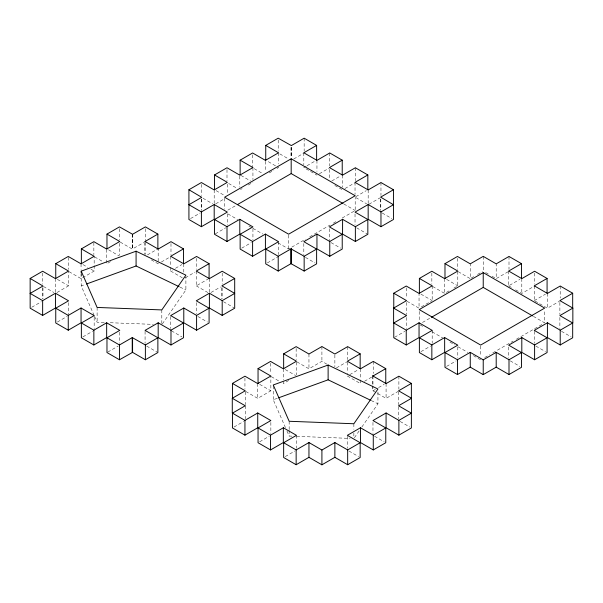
<?xml version="1.0" encoding="UTF-8"?>
<svg xmlns="http://www.w3.org/2000/svg" width="603" height="603" viewBox="0 0 603 603"><rect width="100%" height="100%" fill="white"/><g stroke="black" fill="none" stroke-linecap="round" stroke-linejoin="round"><path stroke-width="0.45" stroke-dasharray="3.02 2.26" d="M162.35 323.932L185.897 289.945L185.897 277.011M354.398 437.763L359.75 430.045M361.89 426.954L377.938 403.776L377.938 390.842M56.991 292.523L68.561 285.837L68.561 271.056M82.596 277.734L94.166 271.056L94.166 256.275M110.515 261.619L106.663 263.843L106.663 249.062M120.268 242.127L132.268 249.062L143.778 242.594M31.748 307.266L41.351 301.726M215.738 203.822L224.241 198.915M240.574 189.485L242.12 188.596M248.3 185.023L252.936 182.347M269.27 172.918L273.905 170.242M276.996 168.456L278.541 167.566L266.541 160.632M190.525 218.572L200.128 213.032M293.751 158.981L303.347 153.433M147.471 254.888L157.873 248.881M227.851 210.138L235.969 205.45M306.218 166.179L303.814 167.566L316.952 175.149M307.017 165.719L315.022 161.099M57.36 322.055L66.956 316.507M161.385 261.996L169.383 257.375M215.331 233.821L225.733 227.813M319.356 173.762L328.959 168.214M170.679 267.363L170.679 271.056L172.277 270.136M175.481 268.282L181.88 264.589M331.823 180.96L340.627 175.88M82.965 336.836L92.568 331.296M185.385 277.704L194.988 272.157M241.735 248.142L251.338 242.602M344.961 188.543L354.564 183.003M196.284 271.056L196.284 285.837L209.09 278.45M355.83 196.668L366.232 190.661M107.771 352.084L118.173 346.077M210.997 292.485L220.6 286.945M278.089 242.888L288.618 248.971L305.668 239.127M309.731 236.783L330.029 225.062M333.278 223.185L336.519 221.316M342.202 218.03L355.197 210.53L355.197 197.596M267.34 262.923L277.742 256.923M368.968 204.251L380.169 197.784M245.738 391.445L257.737 398.372L270.853 390.804L270.853 376.023M288.747 380.47L283.342 383.591L283.342 380.817M296.947 361.875L308.955 368.81L321.912 361.325L326.766 364.129M421.361 306.859L431.409 301.063M432.653 286.485L444.652 293.42L450.833 289.847M453.923 288.061L457.79 285.83L457.79 271.049M471.071 278.164L474.312 276.295M477.553 274.418L482.415 271.614M234.039 427.014L243.642 421.474M336.466 367.883L346.868 361.875M394.573 337.303L404.975 331.303M508.201 271.704L496.201 278.631L496.201 263.85M422.454 322.492L430.557 317.819M349.763 374.636L358.566 369.556M508.668 271.049L508.668 285.83L519.869 279.362M259.644 441.803L269.247 436.255M364.476 381.277L373.272 376.197M420.977 351.624L430.58 346.084M515.625 289.847L521.806 293.42L534.605 286.026M375.368 389.417L372.971 390.804L372.971 386.184M378.571 387.571L384.171 384.337M534.273 300.618L545.474 294.151M285.249 456.584L294.852 451.044M372.548 385.943L372.548 390.563L386.078 398.372L398.078 391.445M446.582 366.413L456.185 360.865M544.321 306.414L547.411 308.201L559.411 301.274M484.722 357.511L489.583 354.7M492.824 352.83L513.078 341.132M516.319 339.263L543.062 323.826M94.151 315.467L81.209 285.928L85.634 284.322M285.46 427.617L273.257 399.766L278.563 397.829M94.528 316.311L97.113 322.221L104.613 322.507M110.243 322.726L153.373 324.376M286.945 430.994L289.161 436.059L292.915 436.203M296.661 436.346L350.109 438.396M179.98 287.103L185.897 289.945M371.184 400.528L377.938 403.776M334.831 185.468L341.788 189.485M355.8 197.58L366.624 203.822M485.656 272.548L488.905 274.418M492.146 276.295L495.387 278.164M508.668 285.83L512.535 288.061M535.049 301.063L543.544 305.97M279.815 153.893L288.611 158.981M382.234 213.032L391.837 218.572M343.853 203.98L355.197 210.53M458.257 271.704L470.257 278.631L470.257 263.85M561.483 331.303L571.086 336.843M533.361 316.349L544.682 322.891L544.682 309.95M446.582 279.362L457.79 285.83M254.202 168.682L263.006 173.762M356.629 227.813L367.031 233.821M240.936 175.42L250.539 180.96M535.871 346.084L545.474 351.624M420.977 294.151L432.185 300.618M228.597 183.463L237.401 188.543M331.024 242.602L340.627 248.142M216.13 190.661L224.934 195.749M407.04 301.274L419.047 308.201L419.047 293.42M510.266 360.865L519.869 366.413M202.992 198.244L212.595 203.791M305.42 257.383L315.022 262.923M227.844 213.884L237.567 219.5M248.911 226.05L252.152 227.919M252.966 228.386L262.689 234.002M420.02 324.836L423.253 326.698M432.147 331.838L442.662 337.906M449.936 342.105L454.79 344.908M458.024 346.778L467.732 352.378M473.393 355.649L480.666 359.848M151.24 259.833L158.182 263.843L158.182 249.062M170.679 271.056L182.242 277.734M196.284 285.837L207.854 292.523M223.487 301.726L233.896 307.734M108.57 249.808L118.972 255.808M400.173 421.474L409.776 427.014M94.656 256.916L102.661 261.536M197.882 316.507L207.485 322.055M285.249 369.556L295.658 375.556M82.965 264.589L87.767 267.363M90.963 269.209L94.166 271.056M271.342 376.664L279.347 381.277M374.569 436.255L384.171 441.803M69.051 271.697L81.058 278.624L81.058 274.003M171.478 330.828L181.88 336.836M259.644 384.337L270.853 390.804M57.36 279.37L68.561 285.837M348.964 451.044L358.566 456.584M43.446 286.478L53.848 292.485M146.672 346.077L157.074 352.084M560.21 286.026L560.21 298.04M559.878 302.465L559.878 314.48M559.878 317.442L559.878 328.529M547.411 293.42L547.411 308.201M534.605 273.091L534.605 284.179M534.273 285.83L534.273 299.691M534.273 331.303L534.273 343.311M521.806 278.631L521.806 293.42M509 256.456L509 269.39M508.668 347.011L508.668 358.099M483.229 256.358L483.229 271.146M480.666 345.986L480.666 356.154M457.79 347.011L457.79 358.099M457.458 258.303L457.458 269.39M444.652 278.631L444.652 293.42M432.185 285.83L432.185 299.691M432.185 330.376L432.185 343.311M431.846 273.091L431.846 284.179M419.213 311.434L419.213 321.595M406.573 302.465L406.573 314.48M406.573 317.442L406.573 328.529M406.241 287.872L406.241 298.04M398.885 376.197L398.885 389.131M398.575 391.731L398.575 404.666M398.575 406.686L398.575 418.701M386.078 383.591L386.078 398.372M380.968 182.543L380.968 195.478M380.802 199.073L380.802 210.161M380.636 198.982L380.636 210.259M373.272 361.416L373.272 373.423M372.971 376.023L372.971 385.264M372.971 422.394L372.971 433.482M372.548 375.782L372.548 385.023M368.169 189.93L368.169 203.791M360.473 368.81L360.473 378.97M360.473 379.898L360.473 383.591L347.358 376.023L347.358 373.249M355.363 167.755L355.363 180.689M355.031 182.347L355.031 194.362M355.031 213.952L355.031 225.04M353.863 423.751L353.863 429.298M353.863 432.992L353.863 437.612M347.667 346.627L347.667 359.569M347.358 362.162L347.358 372.322M347.358 436.255L347.358 448.27M342.557 175.149L342.557 187.156M334.869 354.948L334.869 366.956M329.758 152.974L329.758 165.908M329.426 169.413L329.426 179.573M329.426 228.741L329.426 240.748M321.912 346.544L321.912 361.325M316.952 160.36L316.952 171.456M308.955 354.021L308.955 368.81M304.153 138.185L304.153 151.127M303.814 152.778L303.814 164.792M303.814 243.522L303.814 254.609M296.457 362.162L296.457 375.096M296.457 435.336L296.457 448.27M296.148 348.481L296.148 359.569M291.347 147.426L291.347 157.594M291.181 147.336L291.181 157.496M291.015 147.426L291.015 157.594M289.161 421.271L289.161 429.585M289.161 430.512L289.161 436.059M288.618 235.11L288.618 248.971M283.342 368.81L283.342 379.898M278.541 152.778L278.541 163.865M278.541 241.675L278.541 254.609M278.209 140.039L278.209 151.127M273.257 385.905L273.257 399.766M270.853 422.394L270.853 433.482M270.543 363.262L270.543 373.423M265.41 161.287L265.41 171.456M257.737 383.591L257.737 398.372M252.936 167.566L252.936 179.573M252.936 228.741L252.936 239.828M252.604 154.82L252.604 166.835M245.24 391.731L245.24 404.666M245.24 405.766L245.24 418.701M244.939 378.043L244.939 389.131M239.798 176.068L239.798 187.156M227.331 184.194L227.331 193.435M227.331 213.952L227.331 225.04M226.999 169.601L226.999 180.689M224.602 198.153L224.602 209.241M222.198 273.084L222.198 284.171M222.047 287.774L222.047 298.862M221.889 287.691L221.889 298.779M214.193 189.93L214.193 203.791M209.392 278.624L209.392 292.485M201.726 198.982L201.726 210.259M201.56 199.073L201.56 210.161M201.394 184.39L201.394 195.478M196.593 258.295L196.593 269.383M196.284 302.646L196.284 313.741M183.787 263.843L183.787 273.084M170.988 243.514L170.988 254.602M170.679 256.275L170.679 266.436M170.679 316.507L170.679 328.522M161.815 309.919L161.815 323.781M145.376 228.733L145.376 240.74M145.074 242.414L145.074 254.428M145.074 331.296L145.074 343.303M144.931 242.331L144.931 254.345M132.577 234.273L132.577 249.062M132.419 234.183L132.419 248.971M132.268 234.273L132.268 249.062M119.771 243.341L119.771 255.348M119.771 332.215L119.771 343.303M119.462 228.733L119.462 239.821M97.113 307.44L97.113 322.221M94.166 317.434L94.166 328.522M93.857 242.594L93.857 254.602M81.209 272.993L81.209 285.928M81.058 263.843L81.058 269.383M68.561 302.646L68.561 314.66M68.252 257.375L68.252 269.383M55.446 278.624L55.446 292.485M42.956 287.691L42.956 298.779M42.798 287.774L42.798 298.862M42.647 273.084L42.647 284.171"/><path stroke-width="0.9" d="M30.15 293.231L30.15 278.45L42.647 271.237L55.446 278.624L68.561 271.056L55.755 263.662L55.755 278.45M55.755 263.662L68.252 256.448L81.058 263.843L94.166 256.275L81.36 248.881L81.36 263.662M81.36 248.881L93.857 241.667L106.663 249.062L119.771 241.486L106.972 234.1L106.972 248.881M106.972 234.1L119.462 226.886L132.577 234.273L145.376 226.886L157.873 234.1L157.873 248.881M188.92 204.523L188.92 189.741L201.394 182.543L214.193 189.93L227.331 182.347L214.525 174.953L214.525 189.741M214.525 174.953L226.999 167.755L239.798 175.149L252.936 167.566L240.137 160.172L240.137 174.953M240.137 160.172L252.604 152.974L265.41 160.36L278.541 152.778L265.742 145.391L265.742 160.172M265.742 145.391L278.209 138.185L291.347 145.579L304.153 138.185L316.62 145.391L316.62 160.172M30.15 293.412L42.647 300.626L55.446 293.231L55.446 308.012L42.647 315.407L30.15 308.193L30.15 293.412L42.956 286.018L30.15 278.45M188.92 204.719L201.394 211.917L214.193 204.523L214.193 219.304L201.394 226.698L188.92 219.5L188.92 204.719L201.726 197.324L188.92 189.741M145.074 241.486L157.873 234.1M291.181 158.793L224.602 197.226L288.618 234.183L355.197 195.749L291.181 158.793L291.181 173.574L237.597 204.507M316.62 145.391L303.814 152.778L316.952 160.36L329.758 152.974L342.225 160.172L342.225 174.953M55.755 308.193L68.252 315.407L81.058 308.012L81.058 322.801L68.252 330.195L55.755 322.974L55.755 308.193L68.561 300.799L55.446 293.231M214.525 219.5L226.999 226.698L239.798 219.304L239.798 234.092L226.999 241.479L214.525 234.281L214.525 219.5L227.331 212.105L214.193 204.523M183.478 263.662L183.478 248.881L170.679 256.275L183.787 263.843L196.593 256.448L209.09 263.662L209.09 278.45M342.225 160.172L329.426 167.566L342.557 175.149L355.363 167.755L367.83 174.953L367.83 189.741M81.36 322.974L93.857 330.188L106.663 322.801L106.663 337.582L93.857 344.976L81.36 337.763L81.36 322.974L94.166 315.588L81.058 308.012M240.137 234.281L252.604 241.479L265.41 234.092L265.41 248.873L252.604 256.267L240.137 249.069L240.137 234.281L252.936 226.894L239.798 219.304M209.09 263.662L196.284 271.056L209.392 278.624L222.198 271.237L234.695 278.45L234.695 293.231M367.83 174.953L355.031 182.347L368.169 189.93L380.968 182.543L393.442 189.741L393.442 204.523M158.182 322.801L158.182 337.582L170.988 344.976L183.478 337.763L183.478 322.974L170.988 330.188L158.182 322.801L145.074 330.369L157.873 337.763L157.873 352.544L145.376 359.757L132.577 352.371L119.462 359.757L106.972 352.544L106.972 337.763L119.771 330.369L106.663 322.801M316.952 234.092L316.952 248.873L329.758 256.267L342.225 249.069L342.225 234.281L329.758 241.479L316.952 234.092L303.814 241.675L316.62 249.069L316.62 263.85L304.153 271.049L291.015 263.654L278.209 271.049L265.742 263.85L265.742 249.069L278.541 241.675L265.41 234.092M106.972 337.763L119.462 344.976L132.268 337.582L145.376 344.976L157.873 337.763M234.695 278.45L221.889 285.837L234.695 293.412L234.695 308.193L222.198 315.407L209.392 308.012L209.392 293.231L222.198 300.626L234.695 293.412M183.787 308.012L183.787 322.801L196.593 330.195L209.09 322.974L209.09 308.193L196.593 315.407L183.787 308.012L170.679 315.588L183.478 322.974M209.392 293.231L196.284 300.799L209.09 308.193M265.742 249.069L278.209 256.267L291.015 248.873L304.153 256.267L316.62 249.069M393.442 189.741L380.636 197.128L393.442 204.719L393.442 219.5L380.968 226.698L368.169 219.304L368.169 204.523L380.968 211.917L393.442 204.719M368.169 204.523L355.031 212.105L367.83 219.5L367.83 234.281L355.363 241.479L342.557 234.092L342.61 219.281L329.426 226.894L342.225 234.281M342.557 219.304L355.363 226.698L367.83 219.5M232.441 398.199L232.441 383.41L244.939 376.197L257.737 383.591L270.853 376.023L258.046 368.629L258.046 383.41M258.046 368.629L270.543 361.416L283.342 368.81L296.457 361.235L283.651 353.848L283.651 368.629M283.651 353.848L296.148 346.627L308.955 354.021L321.912 346.544L334.869 354.021L347.667 346.627L360.164 353.848L360.164 368.629M393.774 308.005L393.774 293.224L406.241 286.026L419.047 293.42L432.185 285.83L419.379 278.443L419.379 293.224M419.379 278.443L431.846 271.244L444.652 278.631L457.79 271.049L444.984 263.654L444.984 278.443M444.984 263.654L457.458 256.456L470.257 263.85L483.229 256.358L496.201 263.85L509 256.456L521.474 263.654L521.474 278.443M232.283 413.07L232.283 398.281L245.24 390.804L232.441 383.41M393.608 322.891L393.608 308.103L406.573 300.618L393.774 293.224M232.441 413.161L244.939 420.374L257.737 412.98L257.737 427.761L244.939 435.155L232.441 427.942L232.441 413.161L245.24 405.766L232.283 398.281M393.774 322.982L406.241 330.18L419.047 322.793L419.047 337.574L406.241 344.969L393.774 337.77L393.774 322.982L406.573 315.595L393.608 308.103M483.229 272.624L419.213 309.58L480.666 345.067L544.682 308.103L483.229 272.624L483.229 287.405L431.364 317.351M360.164 353.848L347.358 361.235L360.473 368.81L373.272 361.416L385.769 368.629L385.769 383.41M521.474 263.654L508.668 271.049L521.806 278.631L534.605 271.244L547.079 278.443L547.079 293.224M258.046 427.942L270.543 435.155L283.342 427.761L283.342 442.549L270.543 449.936L258.046 442.723L258.046 427.942L270.853 420.547L257.737 412.98M419.379 337.77L431.846 344.969L444.652 337.574L444.652 352.363L431.846 359.75L419.379 352.551L419.379 337.77L432.185 330.376L419.047 322.793M372.971 376.023L385.769 368.629M547.079 278.443L534.273 285.83L547.411 293.42L560.21 286.026L572.684 293.224L572.684 308.005M360.473 427.761L360.473 442.549L373.272 449.936L385.769 442.723L385.769 427.942L373.272 435.155L360.473 427.761L347.358 435.336L360.164 442.723L360.164 457.511L347.667 464.725L334.869 457.33L321.912 464.815L308.955 457.33L296.148 464.725L283.651 457.511L283.651 442.723L296.457 435.336L283.342 427.761M521.806 337.574L521.806 352.363L534.605 359.75L547.079 352.551L547.079 337.77L534.605 344.969L521.806 337.574L508.668 345.157L521.474 352.551L521.474 367.333L509 374.538L496.201 367.144L483.229 374.629L470.257 367.144L457.458 374.538L444.984 367.333L444.984 352.551L457.79 345.157L444.652 337.574M283.651 442.723L296.148 449.936L308.955 442.549L321.912 450.026L334.869 442.549L347.667 449.936L360.164 442.723M411.374 398.199L411.374 383.41L398.575 390.804L411.532 398.281L411.532 413.07M444.984 352.551L457.458 359.75L470.257 352.363L483.229 359.848L496.201 352.363L509 359.75L521.474 352.551M572.684 293.224L559.878 300.618L572.85 308.103L572.85 322.891M386.078 412.98L386.078 427.761L398.885 435.155L411.374 427.942L411.374 413.161L398.885 420.374L386.078 412.98L372.971 420.547L385.769 427.942M411.532 398.281L398.575 405.766L411.374 413.161M547.411 322.793L547.411 337.574L560.21 344.969L572.684 337.77L572.684 322.982L560.21 330.18L547.411 322.793L534.273 330.376L547.079 337.77M572.85 308.103L559.878 315.595L572.684 322.982M81.209 271.146L136.082 251.195L185.897 275.164L161.815 309.919L97.113 307.44L81.209 271.146L81.209 272.993M86.515 283.998L136.082 265.983L179.136 286.696M328.122 365.034L273.257 384.978L289.161 421.271L353.863 423.751L377.938 388.995L328.122 365.034L328.122 379.815L370.34 400.121M278.563 397.829L328.122 379.815M291.181 173.574L343.039 203.513M483.229 287.405L532.555 315.889M183.478 248.881L170.988 241.667L158.182 249.062L144.931 241.411M411.374 383.41L398.885 376.197L386.078 383.591L372.548 375.782M560.21 330.18L560.21 344.969M534.605 344.969L534.605 359.75M509 359.75L509 374.538M496.201 352.363L496.201 367.144M483.229 359.848L483.229 374.629M470.257 352.363L470.257 367.144M457.458 359.75L457.458 374.538M431.846 344.969L431.846 359.75M406.241 330.18L406.241 344.969M398.885 420.374L398.885 435.155M380.968 211.917L380.968 226.698M373.272 435.155L373.272 449.936M355.363 226.698L355.363 241.479M347.667 449.936L347.667 464.725M334.869 442.549L334.869 457.33M329.758 241.479L329.758 256.267M321.912 450.026L321.912 464.815M308.955 442.549L308.955 457.33M304.153 256.267L304.153 271.049M296.148 449.936L296.148 464.725M291.347 248.873L291.347 263.654M291.181 248.971L291.181 263.752M291.015 248.873L291.015 263.654M278.209 256.267L278.209 271.049M270.543 435.155L270.543 449.936M252.604 241.479L252.604 256.267M244.939 420.374L244.939 435.155M226.999 226.698L226.999 241.479M222.198 300.626L222.198 315.407M201.394 211.917L201.394 226.698M196.593 315.407L196.593 330.195M170.988 330.188L170.988 344.976M145.376 344.976L145.376 359.757M136.082 251.195L136.082 265.983M132.577 337.582L132.577 352.371M132.419 337.672L132.419 352.454M132.268 337.582L132.268 352.371M119.462 344.976L119.462 359.757M93.857 330.188L93.857 344.976M68.252 315.407L68.252 330.195M42.647 300.626L42.647 315.407"/></g></svg>
